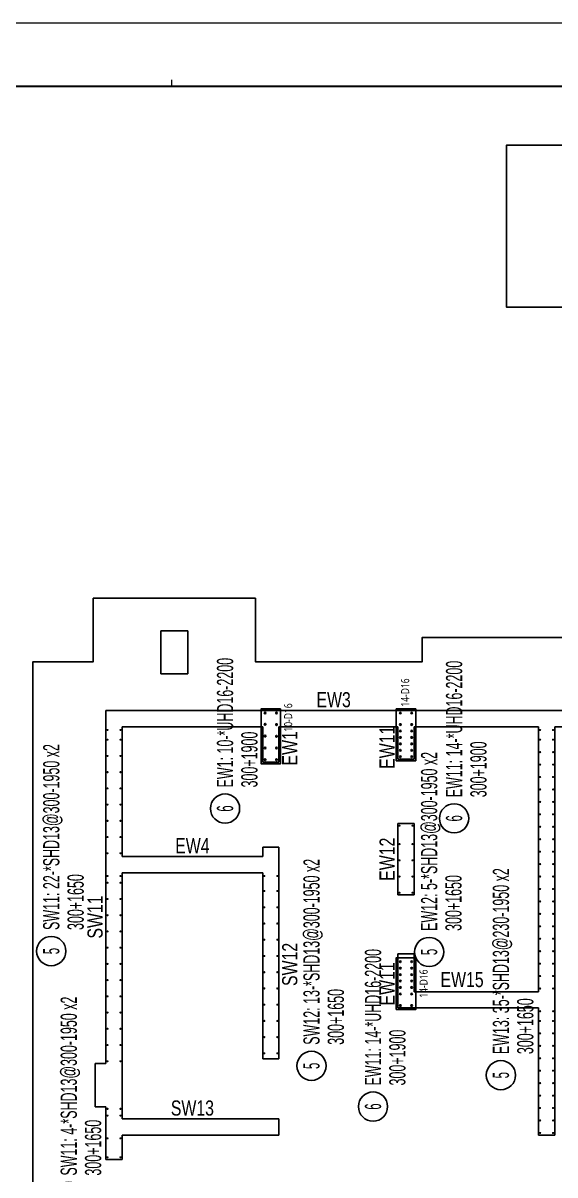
# Model space of a CAD drawing. Header units: millimetres. Extents: x 262481 to 2519995, y -394348 to 364571.
# Drawn here: x 487042 to 496879, y -337707 to -316410 of the extents above; entities that cross this region are included whole.
import ezdxf
from ezdxf.enums import TextEntityAlignment as Align

# ---------------------------------------------------------------- set-up
doc = ezdxf.new("R2010")
doc.units = ezdxf.units.MM
doc.header["$LTSCALE"] = 65
for name, color, linetype in [('BARR', 1, 'Continuous'), ('DIM', 7, 'Continuous'), ('LEADER', 7, 'Continuous'), ('RP_TAG', 7, 'Continuous'), ('TEXT-배근', 3, 'Continuous'), ('XREBAR', 1, 'Continuous')]:
    doc.layers.add(name, color=color, linetype=linetype)
doc.layers.add('벽부호', color=3, linetype='Continuous', lineweight=0)
doc.styles.add('RPWK1', font='arial.ttf', dxfattribs={"bigfont": 'whgtxt.shx'})
doc.styles.add('돋음', font='Dotum.ttf')
doc.styles.add('맑은고딕', font='malgun.ttf')

# ---------------------------------------------------------------- blocks, each defined once
blk = doc.blocks.new('dhs_sheet2e')
at = {"color": 7}
blk.add_line((38004.8, 57331.7), (38004.8, 57531.5), dxfattribs=at)
blk.add_lwpolyline([(84000, 0), (84000, 59329.4), (0, 59329.4), (0, 0)], close=True, dxfattribs=at)
at = {"color": 30, "const_width": 64.9}
blk.add_lwpolyline([(81003.6, 57331.7), (2996.4, 57331.7), (2996.4, 1997.6), (81003.6, 1997.6)], close=True, dxfattribs=at)
blk = doc.blocks.new('ASGARAE')
at = {"color": 255, "xscale": 0.75, "yscale": 0.75, "zscale": 0.75}
blk.add_blockref('dhs_sheet2e', (0, -44497), dxfattribs=at)
blk = doc.blocks.new('ZBZDBSTH')
at = {"color": 8, "linetype": 'ByBlock'}
blk.add_lwpolyline([(17145, 3895), (17145, 7635), (17830, 7635), (17830, 10635), (16395, 10635), (16395, 14375), (17830, 14375), (17830, 17375), (16395, 17375), (16395, 21325), (17830, 21325), (17830, 24325), (5265, 24325), (5265, 21325), (7055, 21325), (7055, 15220), (3705, 15220), (3705, 14770), (620, 14770), (620, 15945), (-2380, 15945), (-2380, 14770), (-3495, 14770), (-3495, 5045)], dxfattribs=at)
at = {"layer": 'DIM', "color": 5}
for p, q in [((-630, 15345), (-1130, 15345)), ((-1130, 15345), (-1130, 14545)), ((-630, 14545), (-630, 15345)), ((-1130, 14545), (-630, 14545)), ((-2145, 13870), (6305, 13870)), ((-2145, 7345), (-2145, 13870)), ((-1845, 11170), (-1845, 13570)), ((-1845, 13570), (755, 13570)), ((755, 12915), (755, 13570)), ((1055, 13570), (3255, 13570)), ((1055, 12915), (1055, 13570)), ((3255, 12970), (3255, 13570)), ((3555, 13570), (5855, 13570)), ((3555, 12970), (3555, 13570)), ((5855, 8670), (5855, 13570)), ((6155, 6020), (6155, 13570)), ((6155, 13570), (6305, 13570)), ((755, 12915), (1055, 12915)), ((3255, 12970), (3555, 12970)), ((3255, 10460), (3255, 11780)), ((3255, 11780), (3555, 11780)), ((3555, 10460), (3555, 11780)), ((755, 11170), (755, 11345)), ((1055, 11345), (755, 11345)), ((1055, 11345), (1055, 7430)), ((1055, 10870), (1055, 11345)), ((-1845, 11170), (755, 11170)), ((-1845, 6320), (-1845, 10870)), ((-1845, 10870), (755, 10870)), ((755, 7430), (755, 10870)), ((3255, 10460), (3555, 10460)), ((3255, 8370), (3255, 9370)), ((3255, 9370), (3555, 9370)), ((3555, 8670), (3555, 9370)), ((3555, 8670), (5855, 8670)), ((3255, 8370), (5855, 8370)), ((5855, 6020), (5855, 8370)), ((-2145, 7345), (-2345, 7345)), ((-2345, 7345), (-2345, 6545)), ((755, 7430), (1055, 7430)), ((-2345, 6545), (-2145, 6545)), ((-2145, 5570), (-2145, 6545)), ((-1845, 6320), (1055, 6320)), ((1055, 6320), (1055, 6020)), ((-1845, 5570), (-1845, 6020)), ((-1845, 6020), (1055, 6020)), ((5855, 6020), (6155, 6020)), ((-2145, 5570), (-1845, 5570))]:
    blk.add_line(p, q, dxfattribs=at)
blk = doc.blocks.new('BAR')
at = {"layer": 'BARR'}
h = blk.add_hatch(color=256, dxfattribs=at)
edge = h.paths.add_edge_path()
edge.add_arc((0, 0), 15, 0, 360)
blk.add_circle((0, 0), 15, dxfattribs=at)
blk = doc.blocks.new('*U2009', base_point=(495879.5666, -336132.1088))
at = {"layer": 'RP_TAG', "color": 0, "linetype": 'Continuous', "ltscale": 100}
blk.add_circle((495879.57, -335863.1088), 270, dxfattribs=at)
at = {"layer": 'RP_TAG', "color": 0, "linetype": 'Continuous', "ltscale": 100, "style": 'RPWK1', "oblique": 360, "width": 0.55}
for s, p in [('EW13: 35-*SHD13@230-1950 x2', (495879.5748, -335473.1088)), ('300+1650', (496329.5748, -335473.1143))]:
    blk.add_text(s, height=300, rotation=89.99929373, dxfattribs=at).set_placement(p, align=Align.MIDDLE_LEFT)
at = {"layer": 'RP_TAG', "color": 0, "linetype": 'Continuous', "ltscale": 100, "style": 'RPWK1', "width": 0.5}
blk.add_text('5', height=300, rotation=89.99929373, dxfattribs=at).set_placement((495879.57, -335863.1088), align=Align.MIDDLE_CENTER)
blk = doc.blocks.new('*U2050', base_point=(492376.2981, -335959.6396))
at = {"layer": 'RP_TAG', "color": 0, "linetype": 'Continuous', "ltscale": 100}
blk.add_circle((492376.2982, -335690.6396), 270, dxfattribs=at)
at = {"layer": 'RP_TAG', "color": 0, "linetype": 'Continuous', "ltscale": 100, "style": 'RPWK1', "oblique": 360, "width": 0.55}
for s, p in [('SW12: 13-*SHD13@300-1950 x2', (492376.2983, -335300.6396)), ('300+1650', (492826.2983, -335300.6397))]:
    blk.add_text(s, height=300, rotation=89.99998128, dxfattribs=at).set_placement(p, align=Align.MIDDLE_LEFT)
at = {"layer": 'RP_TAG', "color": 0, "linetype": 'Continuous', "ltscale": 100, "style": 'RPWK1', "width": 0.5}
blk.add_text('5', height=300, rotation=89.99998128, dxfattribs=at).set_placement((492376.2982, -335690.6396), align=Align.MIDDLE_CENTER)
blk = doc.blocks.new('*U2051', base_point=(494552.2178, -333854.0447))
at = {"layer": 'RP_TAG', "color": 0, "linetype": 'Continuous', "ltscale": 100}
blk.add_circle((494552.2179, -333585.0447), 270, dxfattribs=at)
at = {"layer": 'RP_TAG', "color": 0, "linetype": 'Continuous', "ltscale": 100, "style": 'RPWK1', "oblique": 360, "width": 0.55}
for s, p in [('EW12: 5-*SHD13@300-1950 x2', (494552.218, -333195.0447)), ('300+1650', (495002.218, -333195.0448))]:
    blk.add_text(s, height=300, rotation=89.99998128, dxfattribs=at).set_placement(p, align=Align.MIDDLE_LEFT)
at = {"layer": 'RP_TAG', "color": 0, "linetype": 'Continuous', "ltscale": 100, "style": 'RPWK1', "width": 0.5}
blk.add_text('5', height=300, rotation=89.99998128, dxfattribs=at).set_placement((494552.2179, -333585.0447), align=Align.MIDDLE_CENTER)
blk = doc.blocks.new('*U2052', base_point=(487887.613, -338378.1501))
at = {"layer": 'RP_TAG', "color": 0, "linetype": 'Continuous', "ltscale": 100}
blk.add_circle((487887.6131, -338109.1501), 270, dxfattribs=at)
at = {"layer": 'RP_TAG', "color": 0, "linetype": 'Continuous', "ltscale": 100, "style": 'RPWK1', "oblique": 360, "width": 0.55}
for s, p in [('SW11: 4-*SHD13@300-1950 x2', (487887.6132, -337719.1501)), ('300+1650', (488337.6132, -337719.1502))]:
    blk.add_text(s, height=300, rotation=89.99998128, dxfattribs=at).set_placement(p, align=Align.MIDDLE_LEFT)
at = {"layer": 'RP_TAG', "color": 0, "linetype": 'Continuous', "ltscale": 100, "style": 'RPWK1', "width": 0.5}
blk.add_text('5', height=300, rotation=89.99998128, dxfattribs=at).set_placement((487887.6131, -338109.1501), align=Align.MIDDLE_CENTER)
blk = doc.blocks.new('*U2053', base_point=(487564.1382, -333837.2492))
at = {"layer": 'RP_TAG', "color": 0, "linetype": 'Continuous', "ltscale": 100}
blk.add_circle((487564.1362, -333568.2492), 270, dxfattribs=at)
at = {"layer": 'RP_TAG', "color": 0, "linetype": 'Continuous', "ltscale": 100, "style": 'RPWK1', "width": 0.55}
for s, p in [('SW11: 22-*SHD13@300-1950 x2', (487564.1332, -333178.2492)), ('300+1650', (488014.1332, -333178.2457))]:
    blk.add_text(s, height=300, rotation=90.00043964, dxfattribs=at).set_placement(p, align=Align.MIDDLE_LEFT)
at = {"layer": 'RP_TAG', "color": 0, "linetype": 'Continuous', "ltscale": 100, "style": 'RPWK1', "oblique": 360, "width": 0.5}
blk.add_text('5', height=300, rotation=90.00043964, dxfattribs=at).set_placement((487564.1362, -333568.2492), align=Align.MIDDLE_CENTER)
blk = doc.blocks.new('*U2086', base_point=(493514.2778, -336712.1984))
at = {"layer": 'RP_TAG', "color": 0, "linetype": 'Continuous', "ltscale": 100}
blk.add_circle((493514.2779, -336443.1984), 270, dxfattribs=at)
at = {"layer": 'RP_TAG', "color": 0, "linetype": 'Continuous', "ltscale": 100, "style": 'RPWK1', "oblique": 360, "width": 0.55}
for s, p in [('EW11: 14-*UHD16-2200', (493514.278, -336053.1984)), ('300+1900', (493964.278, -336053.1985))]:
    blk.add_text(s, height=300, rotation=89.99998128, dxfattribs=at).set_placement(p, align=Align.MIDDLE_LEFT)
at = {"layer": 'RP_TAG', "color": 0, "linetype": 'Continuous', "ltscale": 100, "style": 'RPWK1', "width": 0.5}
blk.add_text('6', height=300, rotation=89.99998128, dxfattribs=at).set_placement((493514.2779, -336443.1984), align=Align.MIDDLE_CENTER)
blk = doc.blocks.new('*U2087', base_point=(495013.7273, -331383.3414))
at = {"layer": 'RP_TAG', "color": 0, "linetype": 'Continuous', "ltscale": 100}
blk.add_circle((495013.7274, -331114.3414), 270, dxfattribs=at)
at = {"layer": 'RP_TAG', "color": 0, "linetype": 'Continuous', "ltscale": 100, "style": 'RPWK1', "oblique": 360, "width": 0.55}
for s, p in [('EW11: 14-*UHD16-2200', (495013.7275, -330724.3414)), ('300+1900', (495463.7275, -330724.3415))]:
    blk.add_text(s, height=300, rotation=89.99998128, dxfattribs=at).set_placement(p, align=Align.MIDDLE_LEFT)
at = {"layer": 'RP_TAG', "color": 0, "linetype": 'Continuous', "ltscale": 100, "style": 'RPWK1', "width": 0.5}
blk.add_text('6', height=300, rotation=89.99998128, dxfattribs=at).set_placement((495013.7274, -331114.3414), align=Align.MIDDLE_CENTER)
blk = doc.blocks.new('*U2088', base_point=(490777.8438, -331202.0453))
at = {"layer": 'RP_TAG', "color": 0, "linetype": 'Continuous', "ltscale": 100}
blk.add_circle((490777.8439, -330933.0453), 270, dxfattribs=at)
at = {"layer": 'RP_TAG', "color": 0, "linetype": 'Continuous', "ltscale": 100, "style": 'RPWK1', "oblique": 360, "width": 0.55}
for s, p in [('EW1: 10-*UHD16-2200', (490777.844, -330543.0453)), ('300+1900', (491227.844, -330543.0454))]:
    blk.add_text(s, height=300, rotation=89.99998128, dxfattribs=at).set_placement(p, align=Align.MIDDLE_LEFT)
at = {"layer": 'RP_TAG', "color": 0, "linetype": 'Continuous', "ltscale": 100, "style": 'RPWK1', "width": 0.5}
blk.add_text('6', height=300, rotation=89.99998128, dxfattribs=at).set_placement((490777.8439, -330933.0453), align=Align.MIDDLE_CENTER)

msp = doc.modelspace()

# ---------------------------------------------------------------- linework, layer by layer
at = {"layer": 'LEADER'}
for points in [[(491804.1, -329090.2), (491444.1, -329090.2), (491444.1, -330105.2), (491804.1, -330105.2)], [(493944.1, -329090.2), (494304.1, -329090.2), (494304.1, -330050.2), (493944.1, -330050.2)], [(493944.1, -334650.2), (494304.1, -334650.2), (494304.1, -333690.2), (493944.1, -333690.2)]]:
    msp.add_lwpolyline(points, close=True, dxfattribs=at)
at = {"layer": 'XREBAR', "color": 11, "linetype": 'Continuous', "ltscale": 2.91412e-318, "const_width": 20}
for points in [[(488594, -329480.2, -1), (488614, -329480.2, -1), (488594, -329480.2)], [(488834.1, -329480.2, -1), (488854.1, -329480.2, -1), (488834.1, -329480.2)], [(496594.1, -329480.2, -1), (496614.1, -329480.2, -1), (496594.1, -329480.2)], [(496834.2, -329480.2, -1), (496854.2, -329480.2, -1), (496834.2, -329480.2)], [(488594, -329660.2, -1), (488614, -329660.2, -1), (488594, -329660.2)], [(488834.1, -329660.2, -1), (488854.1, -329660.2, -1), (488834.1, -329660.2)], [(496594.1, -329660.2, -1), (496614.1, -329660.2, -1), (496594.1, -329660.2)], [(496834.2, -329660.2, -1), (496854.2, -329660.2, -1), (496834.2, -329660.2)], [(496594.1, -329890.2, -1), (496614.1, -329890.2, -1), (496594.1, -329890.2)], [(496834.2, -329890.2, -1), (496854.2, -329890.2, -1), (496834.2, -329890.2)], [(488594.1, -329960.2, -1), (488614.1, -329960.2, -1), (488594.1, -329960.2)], [(488834.1, -329960.2, -1), (488854.1, -329960.2, -1), (488834.1, -329960.2)], [(496594.1, -330120.2, -1), (496614.1, -330120.2, -1), (496594.1, -330120.2)], [(496834.2, -330120.2, -1), (496854.2, -330120.2, -1), (496834.2, -330120.2)], [(488594.1, -330260.2, -1), (488614.1, -330260.2, -1), (488594.1, -330260.2)], [(488834.1, -330260.2, -1), (488854.1, -330260.2, -1), (488834.1, -330260.2)], [(496594.1, -330350.2, -1), (496614.1, -330350.2, -1), (496594.1, -330350.2)], [(496834.2, -330350.2, -1), (496854.2, -330350.2, -1), (496834.2, -330350.2)], [(488594.1, -330560.2, -1), (488614.1, -330560.2, -1), (488594.1, -330560.2)], [(488834.1, -330560.2, -1), (488854.1, -330560.2, -1), (488834.1, -330560.2)], [(496594.1, -330580.2, -1), (496614.1, -330580.2, -1), (496594.1, -330580.2)], [(496834.2, -330580.2, -1), (496854.2, -330580.2, -1), (496834.2, -330580.2)], [(488594.1, -330860.2, -1), (488614.1, -330860.2, -1), (488594.1, -330860.2)], [(488834.1, -330860.2, -1), (488854.1, -330860.2, -1), (488834.1, -330860.2)], [(496594.1, -330810.2, -1), (496614.1, -330810.2, -1), (496594.1, -330810.2)], [(496834.2, -330810.2, -1), (496854.2, -330810.2, -1), (496834.2, -330810.2)], [(488594.1, -331160.2, -1), (488614.1, -331160.2, -1), (488594.1, -331160.2)], [(488834.1, -331160.2, -1), (488854.1, -331160.2, -1), (488834.1, -331160.2)], [(496594.1, -331040.2, -1), (496614.1, -331040.2, -1), (496594.1, -331040.2)], [(496834.2, -331040.2, -1), (496854.2, -331040.2, -1), (496834.2, -331040.2)], [(493994.1, -331250.2, -1), (494014.1, -331250.2, -1), (493994.1, -331250.2)], [(494234.1, -331250.2, -1), (494254.1, -331250.2, -1), (494234.1, -331250.2)], [(496594.1, -331270.2, -1), (496614.1, -331270.2, -1), (496594.1, -331270.2)], [(496834.2, -331270.2, -1), (496854.2, -331270.2, -1), (496834.2, -331270.2)], [(488594.1, -331460.2, -1), (488614.1, -331460.2, -1), (488594.1, -331460.2)], [(488834.1, -331460.2, -1), (488854.1, -331460.2, -1), (488834.1, -331460.2)], [(493994.1, -331590.2, -1), (494014.1, -331590.2, -1), (493994.1, -331590.2)], [(494234.1, -331590.2, -1), (494254.1, -331590.2, -1), (494234.1, -331590.2)], [(496594.1, -331500.2, -1), (496614.1, -331500.2, -1), (496594.1, -331500.2)], [(496834.2, -331500.2, -1), (496854.2, -331500.2, -1), (496834.2, -331500.2)], [(488594.1, -331760.2, -1), (488614.1, -331760.2, -1), (488594.1, -331760.2)], [(488834.1, -331760.2, -1), (488854.1, -331760.2, -1), (488834.1, -331760.2)], [(496594.1, -331730.2, -1), (496614.1, -331730.2, -1), (496594.1, -331730.2)], [(496834.2, -331730.2, -1), (496854.2, -331730.2, -1), (496834.2, -331730.2)], [(493994.1, -331890.2, -1), (494014.1, -331890.2, -1), (493994.1, -331890.2)], [(494234.1, -331890.2, -1), (494254.1, -331890.2, -1), (494234.1, -331890.2)], [(496594.1, -331960.2, -1), (496614.1, -331960.2, -1), (496594.1, -331960.2)], [(496834.2, -331960.2, -1), (496854.2, -331960.2, -1), (496834.2, -331960.2)], [(488594.1, -332180.2, -1), (488614.1, -332180.2, -1), (488594.1, -332180.2)], [(488834.1, -332180.2, -1), (488854.1, -332180.2, -1), (488834.1, -332180.2)], [(491494.1, -332180.2, -1), (491514.1, -332180.2, -1), (491494.1, -332180.2)], [(491734.1, -332180.2, -1), (491754.1, -332180.2, -1), (491734.1, -332180.2)], [(493994.1, -332190.2, -1), (494014.1, -332190.2, -1), (493994.1, -332190.2)], [(494234.1, -332190.2, -1), (494254.1, -332190.2, -1), (494234.1, -332190.2)], [(496594.1, -332190.2, -1), (496614.1, -332190.2, -1), (496594.1, -332190.2)], [(496834.2, -332190.2, -1), (496854.2, -332190.2, -1), (496834.2, -332190.2)], [(488594.1, -332305.2, -1), (488614.1, -332305.2, -1), (488594.1, -332305.2)], [(488834.1, -332305.2, -1), (488854.1, -332305.2, -1), (488834.1, -332305.2)], [(491494.1, -332459.1, -1), (491514.1, -332459.1, -1), (491494.1, -332459.1)], [(491734.1, -332459.1, -1), (491754.1, -332459.1, -1), (491734.1, -332459.1)], [(496594.1, -332420.2, -1), (496614.1, -332420.2, -1), (496594.1, -332420.2)], [(496834.2, -332420.2, -1), (496854.2, -332420.2, -1), (496834.2, -332420.2)], [(488594.1, -332605.2, -1), (488614.1, -332605.2, -1), (488594.1, -332605.2)], [(488834.1, -332605.2, -1), (488854.1, -332605.2, -1), (488834.1, -332605.2)], [(493994.1, -332490.2, -1), (494014.1, -332490.2, -1), (493994.1, -332490.2)], [(494234.1, -332490.2, -1), (494254.1, -332490.2, -1), (494234.1, -332490.2)], [(496594.1, -332650.2, -1), (496614.1, -332650.2, -1), (496594.1, -332650.2)], [(496834.1, -332650.2, -1), (496854.1, -332650.2, -1), (496834.1, -332650.2)], [(491494.1, -332759.1, -1), (491514.1, -332759.1, -1), (491494.1, -332759.1)], [(491734.1, -332759.1, -1), (491754.1, -332759.1, -1), (491734.1, -332759.1)], [(496594.1, -332880.2, -1), (496614.1, -332880.2, -1), (496594.1, -332880.2)], [(496834.1, -332880.2, -1), (496854.1, -332880.2, -1), (496834.1, -332880.2)], [(488594.1, -332905.2, -1), (488614.1, -332905.2, -1), (488594.1, -332905.2)], [(488834.1, -332905.2, -1), (488854.1, -332905.2, -1), (488834.1, -332905.2)], [(491494.1, -333059.1, -1), (491514.1, -333059.1, -1), (491494.1, -333059.1)], [(491734.1, -333059.1, -1), (491754.1, -333059.1, -1), (491734.1, -333059.1)], [(496594.1, -333110.2, -1), (496614.1, -333110.2, -1), (496594.1, -333110.2)], [(496834.1, -333110.2, -1), (496854.1, -333110.2, -1), (496834.1, -333110.2)], [(488594.1, -333205.2, -1), (488614.1, -333205.2, -1), (488594.1, -333205.2)], [(488834.1, -333205.2, -1), (488854.1, -333205.2, -1), (488834.1, -333205.2)], [(488594.1, -333505.2, -1), (488614.1, -333505.2, -1), (488594.1, -333505.2)], [(488834.1, -333505.2, -1), (488854.1, -333505.2, -1), (488834.1, -333505.2)], [(491494.1, -333359.1, -1), (491514.1, -333359.1, -1), (491494.1, -333359.1)], [(491734.1, -333359.1, -1), (491754.1, -333359.1, -1), (491734.1, -333359.1)], [(496594, -333340.2, -1), (496614, -333340.2, -1), (496594, -333340.2)], [(496834.1, -333340.2, -1), (496854.1, -333340.2, -1), (496834.1, -333340.2)], [(491494.1, -333659.1, -1), (491514.1, -333659.1, -1), (491494.1, -333659.1)], [(491734.1, -333659.1, -1), (491754.1, -333659.1, -1), (491734.1, -333659.1)], [(496594, -333570.2, -1), (496614, -333570.2, -1), (496594, -333570.2)], [(496834.1, -333570.2, -1), (496854.1, -333570.2, -1), (496834.1, -333570.2)], [(488594.1, -333805.2, -1), (488614.1, -333805.2, -1), (488594.1, -333805.2)], [(488834.1, -333805.2, -1), (488854.1, -333805.2, -1), (488834.1, -333805.2)], [(491494.1, -333959.1, -1), (491514.1, -333959.1, -1), (491494.1, -333959.1)], [(491734.1, -333959.1, -1), (491754.1, -333959.1, -1), (491734.1, -333959.1)], [(496594, -333800.2, -1), (496614, -333800.2, -1), (496594, -333800.2)], [(496834.1, -333800.2, -1), (496854.1, -333800.2, -1), (496834.1, -333800.2)], [(488594.1, -334105.2, -1), (488614.1, -334105.2, -1), (488594.1, -334105.2)], [(488834.1, -334105.2, -1), (488854.1, -334105.2, -1), (488834.1, -334105.2)], [(496594, -334030.2, -1), (496614, -334030.2, -1), (496594, -334030.2)], [(496834.1, -334030.2, -1), (496854.1, -334030.2, -1), (496834.1, -334030.2)], [(491494.1, -334259.1, -1), (491514.1, -334259.1, -1), (491494.1, -334259.1)], [(491734.1, -334259.1, -1), (491754.1, -334259.1, -1), (491734.1, -334259.1)], [(496594, -334260.2, -1), (496614, -334260.2, -1), (496594, -334260.2)], [(496834.1, -334260.2, -1), (496854.1, -334260.2, -1), (496834.1, -334260.2)], [(488594.1, -334405.2, -1), (488614.1, -334405.2, -1), (488594.1, -334405.2)], [(488834.1, -334405.2, -1), (488854.1, -334405.2, -1), (488834.1, -334405.2)], [(491494.1, -334559.1, -1), (491514.1, -334559.1, -1), (491494.1, -334559.1)], [(491734.1, -334559.1, -1), (491754.1, -334559.1, -1), (491734.1, -334559.1)], [(488594.1, -334705.2, -1), (488614.1, -334705.2, -1), (488594.1, -334705.2)], [(488834.1, -334705.2, -1), (488854.1, -334705.2, -1), (488834.1, -334705.2)], [(496594, -334680.2, -1), (496614, -334680.2, -1), (496594, -334680.2)], [(496834.1, -334680.2, -1), (496854.1, -334680.2, -1), (496834.1, -334680.2)], [(488594.1, -335005.2, -1), (488614.1, -335005.2, -1), (488594.1, -335005.2)], [(488834.1, -335005.2, -1), (488854.1, -335005.2, -1), (488834.1, -335005.2)], [(491494.1, -334859.1, -1), (491514.1, -334859.1, -1), (491494.1, -334859.1)], [(491734.1, -334859.1, -1), (491754.1, -334859.1, -1), (491734.1, -334859.1)], [(496594, -334860.2, -1), (496614, -334860.2, -1), (496594, -334860.2)], [(496834.1, -334860.2, -1), (496854.1, -334860.2, -1), (496834.1, -334860.2)], [(491494.1, -335159.1, -1), (491514.1, -335159.1, -1), (491494.1, -335159.1)], [(491734.1, -335159.1, -1), (491754.1, -335159.1, -1), (491734.1, -335159.1)], [(496594, -335090.2, -1), (496614, -335090.2, -1), (496594, -335090.2)], [(496834.1, -335090.2, -1), (496854.1, -335090.2, -1), (496834.1, -335090.2)], [(488594.1, -335305.2, -1), (488614.1, -335305.2, -1), (488594.1, -335305.2)], [(488834.1, -335305.2, -1), (488854.1, -335305.2, -1), (488834.1, -335305.2)], [(496594, -335320.2, -1), (496614, -335320.2, -1), (496594, -335320.2)], [(496834.1, -335320.2, -1), (496854.1, -335320.2, -1), (496834.1, -335320.2)], [(488594.1, -335605.2, -1), (488614.1, -335605.2, -1), (488594.1, -335605.2)], [(488834.1, -335605.2, -1), (488854.1, -335605.2, -1), (488834.1, -335605.2)], [(491494.1, -335459.1, -1), (491514.1, -335459.1, -1), (491494.1, -335459.1)], [(491734.1, -335459.1, -1), (491754.1, -335459.1, -1), (491734.1, -335459.1)], [(496594, -335550.2, -1), (496614, -335550.2, -1), (496594, -335550.2)], [(496834.1, -335550.2, -1), (496854.1, -335550.2, -1), (496834.1, -335550.2)], [(496594, -335780.2, -1), (496614, -335780.2, -1), (496594, -335780.2)], [(496834.1, -335780.2, -1), (496854.1, -335780.2, -1), (496834.1, -335780.2)], [(496594, -336010.2, -1), (496614, -336010.2, -1), (496594, -336010.2)], [(496834.1, -336010.2, -1), (496854.1, -336010.2, -1), (496834.1, -336010.2)], [(496594, -336240.2, -1), (496614, -336240.2, -1), (496594, -336240.2)], [(496834.1, -336240.2, -1), (496854.1, -336240.2, -1), (496834.1, -336240.2)], [(488594.1, -336485.2, -1), (488614.1, -336485.2, -1), (488594.1, -336485.2)], [(488834.1, -336485.2, -1), (488854.1, -336485.2, -1), (488834.1, -336485.2)], [(496594, -336470.2, -1), (496614, -336470.2, -1), (496594, -336470.2)], [(496834.1, -336470.2, -1), (496854.1, -336470.2, -1), (496834.1, -336470.2)], [(488594.1, -336610.2, -1), (488614.1, -336610.2, -1), (488594.1, -336610.2)], [(488834.1, -336610.2, -1), (488854.1, -336610.2, -1), (488834.1, -336610.2)], [(496594, -336700.2, -1), (496614, -336700.2, -1), (496594, -336700.2)], [(496834.1, -336700.2, -1), (496854.1, -336700.2, -1), (496834.1, -336700.2)], [(496594, -336930.2, -1), (496614, -336930.2, -1), (496594, -336930.2)], [(496834.1, -336930.2, -1), (496854.1, -336930.2, -1), (496834.1, -336930.2)], [(488594.1, -337030.2, -1), (488614.1, -337030.2, -1), (488594.1, -337030.2)], [(488834.1, -337030.2, -1), (488854.1, -337030.2, -1), (488834.1, -337030.2)], [(488594.1, -337380.2, -1), (488614.1, -337380.2, -1), (488594.1, -337380.2)], [(488834.1, -337380.2, -1), (488854.1, -337380.2, -1), (488834.1, -337380.2)]]:
    msp.add_lwpolyline(points, format="xyb", dxfattribs=at)

# ---------------------------------------------------------------- block references
at = {"layer": 'BARR', "rotation": 179.9999999999993}
for p in [(491519.1, -329165.2), (491729.1, -329165.2), (491519.1, -329375.2), (491729.1, -329380.3), (491519.1, -329593.6), (491729.1, -329597), (491519.1, -329811.9), (491729.1, -329813.6), (491519.1, -330030.2), (491729.1, -330030.2)]:
    msp.add_blockref('BAR', p, dxfattribs=at)
at = {"layer": 'BARR', "xscale": -1, "rotation": 180}
for p in [(494019.1, -329165.2), (494229.1, -329165.2), (494019.1, -329380.3), (494229.1, -329380.3), (494019.1, -329499.3), (494019.1, -329618.3), (494229.1, -329499.3), (494229.1, -329618.3), (494019.1, -329737.3), (494019.1, -329856.2), (494229.1, -329737.3), (494229.1, -329856.2), (494019.1, -329975.2), (494229.1, -329975.2)]:
    msp.add_blockref('BAR', p, dxfattribs=at)
at = {"layer": 'BARR'}
for p in [(494019.1, -333765.2), (494019.1, -333884.2), (494229.1, -333765.2), (494229.1, -333884.2), (494019.1, -334003.2), (494019.1, -334122.2), (494229.1, -334003.2), (494229.1, -334122.2), (494019.1, -334241.1), (494019.1, -334360.1), (494229.1, -334241.1), (494229.1, -334360.1), (494019.1, -334575.2), (494229.1, -334575.2)]:
    msp.add_blockref('BAR', p, dxfattribs=at)
at = {"layer": 'DIM', "color": 7}
msp.add_blockref('ZBZDBSTH', (490719.1, -342990.2), dxfattribs=at)
at = {"layer": 'RP_TAG', "color": 171, "linetype": 'Continuous', "ltscale": 1.44556e-317}
for name, p in [('*U2088', (490777.8, -331202)), ('*U2087', (495013.7, -331383.3)), ('*U2086', (493514.3, -336712.2))]:
    msp.add_blockref(name, p, dxfattribs=at)
at = {"layer": 'RP_TAG', "color": 11, "linetype": 'Continuous', "ltscale": 1.44556e-317}
for name, p in [('*U2053', (487564.1, -333837.2)), ('*U2051', (494552.2, -333854)), ('*U2050', (492376.3, -335959.6)), ('*U2009', (495879.6, -336132.1)), ('*U2052', (487887.6, -338378.2))]:
    msp.add_blockref(name, p, dxfattribs=at)
at = {"layer": '벽부호', "color": 4, "xscale": 0.7799999967695227, "yscale": 0.7799999967695227, "zscale": 0.7799999967695227}
msp.add_blockref('ASGARAE', (467560.9, -316410.1), dxfattribs=at)

# ---------------------------------------------------------------- texts
at = {"layer": 'TEXT-배근', "style": '맑은고딕', "width": 0.8}
for s, p in [('14-D16', (494108.4, -328788)), ('10-D16', (491944.6, -329248.7)), ('14-D16', (494449.3, -334170))]:
    msp.add_text(s, height=150, rotation=90, dxfattribs=at).set_placement(p, align=Align.MIDDLE_CENTER)
at = {"layer": '벽부호', "style": '돋음', "width": 0.8}
for s, p in [('EW3', (492785.6, -328920.2)), ('EW4', (490174.1, -331620.2)), ('EW15', (495161.2, -334094.8)), ('SW13', (490174.1, -336470.2))]:
    msp.add_text(s, height=280, dxfattribs=at).set_placement(p, align=Align.MIDDLE_CENTER)
for s, p in [('EW11', (493774.1, -329800)), ('EW1', (491974.1, -329819.6)), ('EW12', (493774.1, -331870.2)), ('SW11', (488374.1, -332938.2)), ('SW12', (491974.1, -333814.7)), ('EW11', (493774.1, -334175.2))]:
    msp.add_text(s, height=280, rotation=90, dxfattribs=at).set_placement(p, align=Align.MIDDLE_CENTER)

doc.saveas('drawing.dxf')
